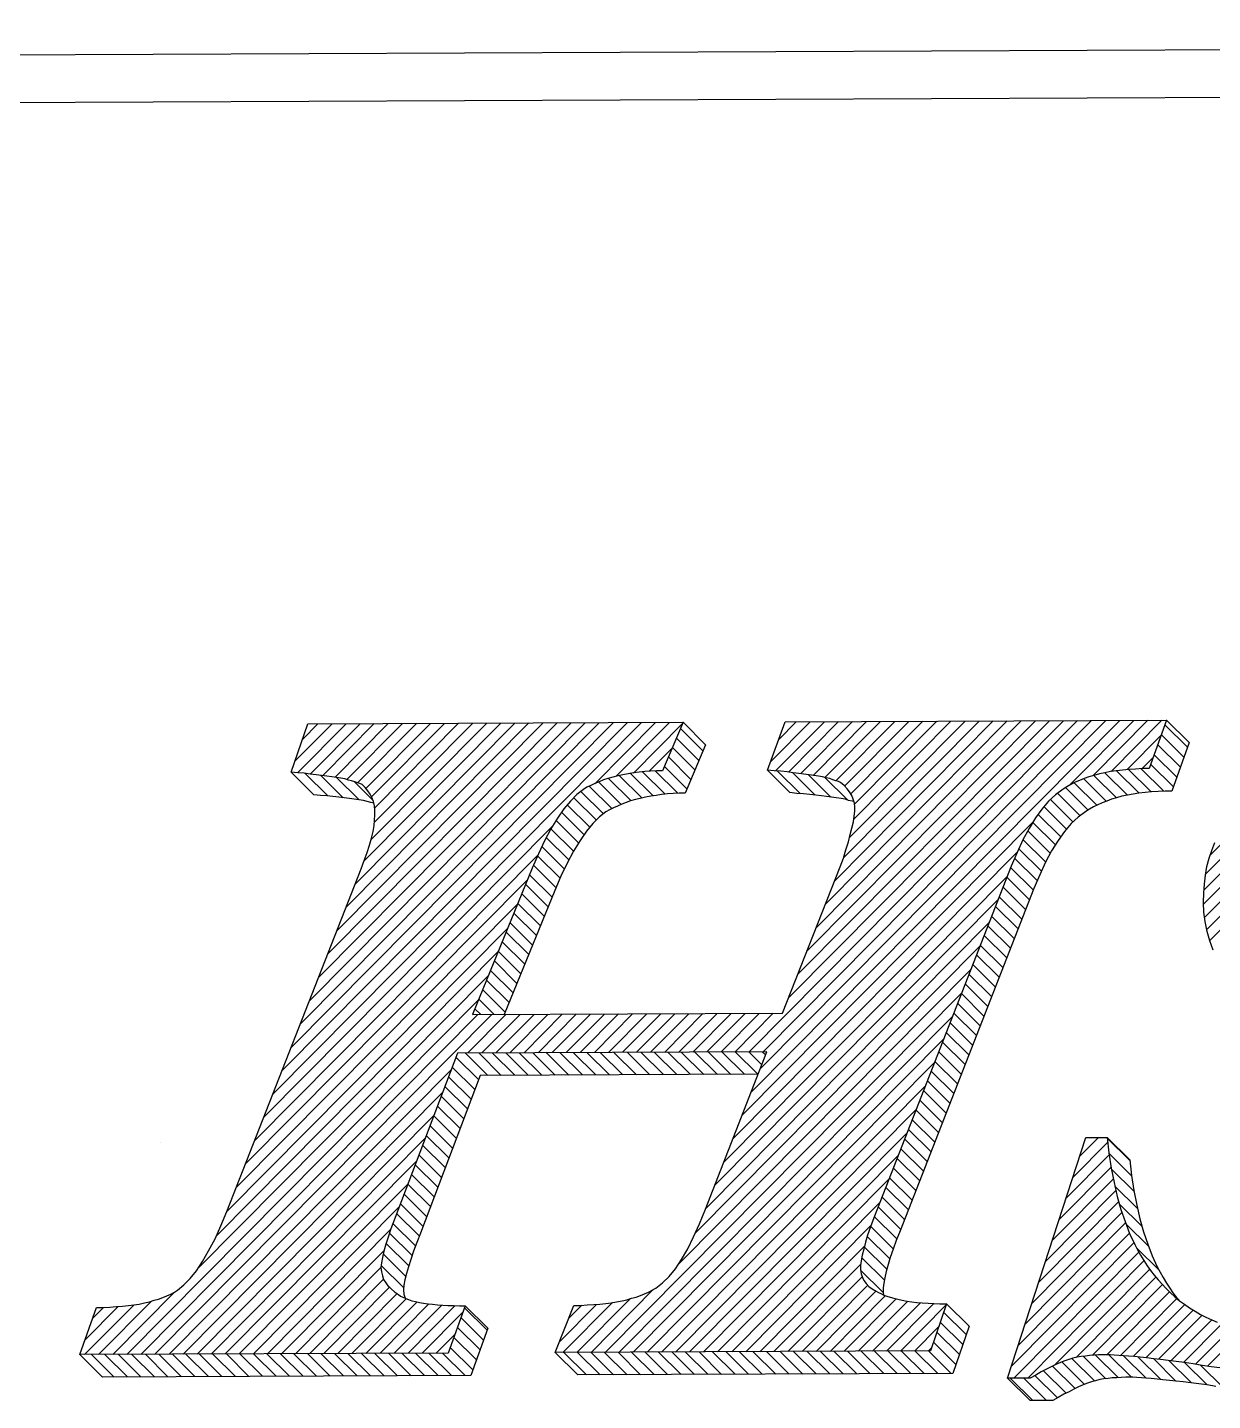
# Model space of a CAD drawing. Header units: metres. Extents: x 1403540 to 1403753, y 4914068 to 4914365.
# Drawn here: x 1403723.59 to 1403729.03, y 4914075.62 to 4914081.94 of the extents above; entities that cross this region are included whole.
import ezdxf
from ezdxf.enums import TextEntityAlignment as Align

# ---------------------------------------------------------------- set-up
doc = ezdxf.new("R2010")
doc.units = ezdxf.units.M
doc.header["$MEASUREMENT"] = 0
for name, color, linetype in [('Border', 7, 'Continuous'), ('HSIFLogo', 1, 'Continuous'), ('Title Block', 7, 'Continuous')]:
    doc.layers.add(name, color=color, linetype=linetype)
doc.styles.add('140BT', font='swiss.ttf', dxfattribs={"width": 2, "height": 12.43})
doc.styles.add('SIMPLEX', font='SIMPLEX')

# ---------------------------------------------------------------- blocks, each defined once
blk = doc.blocks.new('*X4')
at = {"color": 0}
for p, q in [((-6.59212, 3.27437), (-6.60626, 3.28852)), ((-6.8991, 3.2674), (-6.91324, 3.28154)), ((-6.89656, 3.27334), (-6.9107, 3.28748)), ((-6.59437, 3.26814), (-6.60851, 3.28228)), ((-6.90165, 3.26146), (-6.91579, 3.2756)), ((-6.59662, 3.2619), (-6.61076, 3.27605)), ((-6.90674, 3.24958), (-6.92088, 3.26372)), ((-6.90419, 3.25552), (-6.91833, 3.26966)), ((-6.60112, 3.24944), (-6.61526, 3.26358)), ((-6.59887, 3.25567), (-6.61301, 3.26981)), ((-7.13243, 3.24617), (-7.14657, 3.26031)), ((-7.12273, 3.24496), (-7.13687, 3.2591)), ((-7.1128, 3.24351), (-7.12694, 3.25765)), ((-7.10409, 3.24329), (-7.11591, 3.25511)), ((-6.94803, 3.23996), (-6.96217, 3.2541)), ((-6.94184, 3.24226), (-6.95598, 3.2564)), ((-6.93506, 3.24396), (-6.9492, 3.2581)), ((-6.92793, 3.24532), (-6.94207, 3.25946)), ((-6.92042, 3.2463), (-6.93457, 3.26044)), ((-6.91252, 3.24688), (-6.92666, 3.26102)), ((-6.83563, 3.24636), (-6.84977, 3.2605)), ((-6.82616, 3.24537), (-6.8403, 3.25951)), ((-6.81634, 3.24404), (-6.83048, 3.25818)), ((-6.80599, 3.24217), (-6.82013, 3.25631)), ((-6.64327, 3.24067), (-6.65741, 3.25481)), ((-6.63692, 3.24281), (-6.65106, 3.25695)), ((-6.63004, 3.24442), (-6.64419, 3.25856)), ((-6.62271, 3.24556), (-6.63685, 3.25971)), ((-6.61509, 3.24644), (-6.62923, 3.26058)), ((-6.60706, 3.24689), (-6.6212, 3.26103)), ((-6.9592, 3.23416), (-6.97334, 3.2483)), ((-6.95392, 3.23737), (-6.96807, 3.25151)), ((-6.65971, 3.23166), (-6.67385, 3.2458)), ((-6.65475, 3.23518), (-6.66889, 3.24932)), ((-6.64928, 3.2382), (-6.66342, 3.25234)), ((-6.96781, 3.2258), (-6.98195, 3.23994)), ((-6.96373, 3.2302), (-6.97787, 3.24434)), ((-6.66829, 3.22327), (-6.68243, 3.23741)), ((-6.6643, 3.22776), (-6.67844, 3.2419)), ((-6.97494, 3.21596), (-6.98908, 3.2301)), ((-6.97153, 3.22103), (-6.98567, 3.23517)), ((-6.67199, 3.21848), (-6.68613, 3.23262)), ((-6.98118, 3.20523), (-6.99532, 3.21937)), ((-6.97819, 3.21072), (-6.99233, 3.22486)), ((-6.6786, 3.20812), (-6.69274, 3.22226)), ((-6.67542, 3.21342), (-6.68956, 3.22757)), ((-6.984, 3.19957), (-6.99814, 3.21371)), ((-6.68427, 3.19682), (-6.69841, 3.21096)), ((-6.68161, 3.20264), (-6.69575, 3.21678)), ((-6.98668, 3.19376), (-7.00082, 3.2079)), ((-6.68691, 3.19097), (-6.70105, 3.20512)), ((-6.99171, 3.18182), (-7.00585, 3.19596)), ((-6.98921, 3.18781), (-7.00335, 3.20195)), ((-6.6895, 3.18508), (-6.70364, 3.19922)), ((-6.99419, 3.17581), (-7.00833, 3.18995)), ((-6.6943, 3.17291), (-6.70844, 3.18705)), ((-6.6919, 3.17899), (-6.70604, 3.19314)), ((-6.99916, 3.16381), (-7.01329, 3.17794)), ((-6.99667, 3.16981), (-7.01081, 3.18394)), ((-6.6967, 3.16683), (-6.71084, 3.18097)), ((-7.00164, 3.15781), (-7.01576, 3.17193)), ((-6.7015, 3.15466), (-6.71565, 3.1688)), ((-6.6991, 3.16074), (-6.71325, 3.17488)), ((-7.0066, 3.1458), (-7.02072, 3.15992)), ((-7.00412, 3.1518), (-7.01824, 3.16593)), ((-6.7039, 3.14857), (-6.71805, 3.16271)), ((-7.00908, 3.1398), (-7.0232, 3.15391)), ((-6.70871, 3.1364), (-6.72285, 3.15054)), ((-6.7063, 3.14249), (-6.72045, 3.15663)), ((-7.01405, 3.12779), (-7.02816, 3.1419)), ((-7.01157, 3.13379), (-7.02568, 3.14791)), ((-6.71111, 3.13032), (-6.72525, 3.14446)), ((-7.01653, 3.12179), (-7.03064, 3.13589)), ((-6.71351, 3.12423), (-6.72765, 3.13837)), ((-7.01901, 3.11578), (-7.03312, 3.12989)), ((-6.71831, 3.11206), (-6.73245, 3.1262)), ((-6.71591, 3.11815), (-6.73005, 3.13229)), ((-7.02846, 3.10826), (-7.03808, 3.11788)), ((-7.02149, 3.10978), (-7.0356, 3.12388)), ((-6.72071, 3.10598), (-6.73485, 3.12012)), ((-7.03695, 3.10826), (-7.04055, 3.11187)), ((-6.72551, 3.09381), (-6.73965, 3.10795)), ((-6.72311, 3.09989), (-6.73725, 3.11404)), ((-6.72791, 3.08772), (-6.74205, 3.10187)), ((-6.73031, 3.08164), (-6.74445, 3.09578)), ((-7.03847, 3.06736), (-7.05261, 3.0815)), ((-7.03264, 3.07001), (-7.04678, 3.08415)), ((-7.02415, 3.07001), (-7.03829, 3.08415)), ((-7.01567, 3.07001), (-7.02981, 3.08415)), ((-7.00718, 3.07001), (-7.02132, 3.08415)), ((-6.99869, 3.07001), (-7.01284, 3.08415)), ((-6.99021, 3.07001), (-7.00435, 3.08415)), ((-6.98172, 3.07001), (-6.99587, 3.08415)), ((-6.97324, 3.07001), (-6.98738, 3.08415)), ((-6.96475, 3.07001), (-6.9789, 3.08415)), ((-6.95627, 3.07001), (-6.97041, 3.08415)), ((-6.94778, 3.07001), (-6.96193, 3.08415)), ((-6.9393, 3.07001), (-6.95344, 3.08415)), ((-6.93081, 3.07001), (-6.94495, 3.08415)), ((-6.92233, 3.07001), (-6.93647, 3.08415)), ((-6.91384, 3.07001), (-6.92798, 3.08415)), ((-6.90536, 3.07001), (-6.9195, 3.08415)), ((-6.89687, 3.07001), (-6.91101, 3.08415)), ((-6.88839, 3.07001), (-6.90253, 3.08415)), ((-6.8799, 3.07001), (-6.89404, 3.08415)), ((-6.87142, 3.07001), (-6.88556, 3.08415)), ((-6.86293, 3.07001), (-6.87707, 3.08415)), ((-6.86043, 3.07599), (-6.86859, 3.08415)), ((-6.85803, 3.08208), (-6.8601, 3.08415)), ((-6.73511, 3.06947), (-6.74925, 3.08361)), ((-6.73271, 3.07555), (-6.74685, 3.0897)), ((-7.04083, 3.06123), (-7.05497, 3.07537)), ((-6.73751, 3.06338), (-6.75165, 3.07753)), ((-7.04318, 3.0551), (-7.05732, 3.06924)), ((-6.74231, 3.05122), (-6.75645, 3.06536)), ((-6.73991, 3.0573), (-6.75405, 3.07144)), ((-7.04789, 3.04284), (-7.06203, 3.05698)), ((-7.04554, 3.04897), (-7.05968, 3.06311)), ((-6.74471, 3.04513), (-6.75886, 3.05927)), ((-7.05025, 3.03671), (-7.06439, 3.05085)), ((-6.74951, 3.03296), (-6.76366, 3.0471)), ((-6.74711, 3.03905), (-6.76126, 3.05319)), ((-7.05495, 3.02445), (-7.0691, 3.03859)), ((-7.0526, 3.03058), (-7.06674, 3.04472)), ((-6.75191, 3.02688), (-6.76606, 3.04102)), ((-7.05731, 3.01832), (-7.07145, 3.03246)), ((-6.75432, 3.02079), (-6.76846, 3.03493)), ((-7.05966, 3.01218), (-7.07381, 3.02633)), ((-6.75912, 3.00862), (-6.77326, 3.02276)), ((-6.75672, 3.01471), (-6.77086, 3.02885)), ((-6.6295, 3.01477), (-6.64364, 3.02891)), ((-7.06437, 2.99992), (-7.07852, 3.01407)), ((-7.06202, 3.00605), (-7.07616, 3.0202)), ((-6.76152, 3.00254), (-6.77566, 3.01668)), ((-6.62838, 3.00516), (-6.64252, 3.0193)), ((-7.06673, 2.99379), (-7.08087, 3.00794)), ((-6.76632, 2.99037), (-6.78046, 3.00451)), ((-6.76392, 2.99645), (-6.77806, 3.01059)), ((-6.62692, 2.99522), (-6.64106, 3.00936)), ((-7.07144, 2.98153), (-7.08558, 2.99567)), ((-7.06908, 2.98766), (-7.08322, 3.0018)), ((-6.76872, 2.98428), (-6.78286, 2.99843)), ((-6.62477, 2.98458), (-6.63891, 2.99872)), ((-7.07379, 2.9754), (-7.08793, 2.98954)), ((-6.77112, 2.9782), (-6.78526, 2.99234)), ((-6.6221, 2.97343), (-6.63624, 2.98757)), ((-7.07615, 2.96927), (-7.09029, 2.98341)), ((-6.77602, 2.96613), (-6.79016, 2.98027)), ((-6.77352, 2.97211), (-6.78766, 2.98626)), ((-7.08075, 2.9569), (-7.09489, 2.97104)), ((-7.07849, 2.96313), (-7.09263, 2.97727)), ((-6.77837, 2.95999), (-6.79251, 2.97413)), ((-6.61785, 2.9607), (-6.632, 2.97484)), ((-7.08279, 2.95046), (-7.09694, 2.9646)), ((-6.78241, 2.94706), (-6.79655, 2.9612)), ((-6.78053, 2.95367), (-6.79468, 2.96781)), ((-7.08472, 2.9439), (-7.09886, 2.95804)), ((-6.78401, 2.94018), (-6.79815, 2.95432)), ((-6.61131, 2.94567), (-6.62545, 2.95981)), ((-7.08603, 2.93672), (-7.10017, 2.95087)), ((-6.7848, 2.93248), (-6.79894, 2.94662)), ((-7.09399, 2.9362), (-7.09638, 2.9386)), ((-7.03602, 2.90369), (-7.05016, 2.91783)), ((-7.03377, 2.90992), (-7.04791, 2.92406)), ((-6.73272, 2.90586), (-6.74686, 2.92)), ((-7.03827, 2.89746), (-7.05242, 2.9116)), ((-6.7349, 2.89956), (-6.74905, 2.9137)), ((-7.04053, 2.89123), (-7.05467, 2.90537)), ((-6.73927, 2.88695), (-6.75341, 2.90109)), ((-6.73709, 2.89325), (-6.75123, 2.9074)), ((-7.26835, 2.88146), (-7.28249, 2.8956)), ((-7.25987, 2.88146), (-7.27401, 2.8956)), ((-7.25138, 2.88146), (-7.26552, 2.8956)), ((-7.2429, 2.88146), (-7.25704, 2.8956)), ((-7.23441, 2.88146), (-7.24855, 2.8956)), ((-7.22593, 2.88146), (-7.24007, 2.8956)), ((-7.21744, 2.88146), (-7.23158, 2.8956)), ((-7.20896, 2.88146), (-7.2231, 2.8956)), ((-7.20047, 2.88146), (-7.21461, 2.8956)), ((-7.19198, 2.88146), (-7.20613, 2.8956)), ((-7.1835, 2.88146), (-7.19764, 2.8956)), ((-7.17501, 2.88146), (-7.18916, 2.8956)), ((-7.16653, 2.88146), (-7.18067, 2.8956)), ((-7.15804, 2.88146), (-7.17219, 2.8956)), ((-7.14956, 2.88146), (-7.1637, 2.8956)), ((-7.14107, 2.88146), (-7.15521, 2.8956)), ((-7.13259, 2.88146), (-7.14673, 2.8956)), ((-7.1241, 2.88146), (-7.13824, 2.8956)), ((-7.11562, 2.88146), (-7.12976, 2.8956)), ((-7.10713, 2.88146), (-7.12127, 2.8956)), ((-7.09865, 2.88146), (-7.11279, 2.8956)), ((-7.09016, 2.88146), (-7.1043, 2.8956)), ((-7.08168, 2.88146), (-7.09582, 2.8956)), ((-7.07319, 2.88146), (-7.08733, 2.8956)), ((-7.06471, 2.88146), (-7.07885, 2.8956)), ((-7.05622, 2.88146), (-7.07036, 2.8956)), ((-7.04773, 2.88146), (-7.06188, 2.8956)), ((-7.04278, 2.88499), (-7.05692, 2.89914)), ((-6.97137, 2.88146), (-6.98551, 2.8956)), ((-6.96288, 2.88146), (-6.97702, 2.8956)), ((-6.9544, 2.88146), (-6.96854, 2.8956)), ((-6.94591, 2.88146), (-6.96005, 2.8956)), ((-6.93743, 2.88146), (-6.95157, 2.8956)), ((-6.92894, 2.88146), (-6.94308, 2.8956)), ((-6.92046, 2.88146), (-6.9346, 2.8956)), ((-6.91197, 2.88146), (-6.92611, 2.8956)), ((-6.90348, 2.88146), (-6.91763, 2.8956)), ((-6.895, 2.88146), (-6.90914, 2.8956)), ((-6.88651, 2.88146), (-6.90066, 2.8956)), ((-6.87803, 2.88146), (-6.89217, 2.8956)), ((-6.86954, 2.88146), (-6.88369, 2.8956)), ((-6.86106, 2.88146), (-6.8752, 2.8956)), ((-6.85257, 2.88146), (-6.86672, 2.8956)), ((-6.84409, 2.88146), (-6.85823, 2.8956)), ((-6.8356, 2.88146), (-6.84974, 2.8956)), ((-6.82712, 2.88146), (-6.84126, 2.8956)), ((-6.81863, 2.88146), (-6.83277, 2.8956)), ((-6.81015, 2.88146), (-6.82429, 2.8956)), ((-6.80166, 2.88146), (-6.8158, 2.8956)), ((-6.79318, 2.88146), (-6.80732, 2.8956)), ((-6.78469, 2.88146), (-6.79883, 2.8956)), ((-6.77621, 2.88146), (-6.79035, 2.8956)), ((-6.76772, 2.88146), (-6.78186, 2.8956)), ((-6.75924, 2.88146), (-6.77338, 2.8956)), ((-6.75075, 2.88146), (-6.76489, 2.8956)), ((-6.74226, 2.88146), (-6.75641, 2.8956)), ((-6.64516, 2.8777), (-6.6593, 2.89184)), ((-6.63733, 2.87835), (-6.65147, 2.89249)), ((-6.629, 2.8785), (-6.64314, 2.89265)), ((-6.61984, 2.87783), (-6.63398, 2.89197)), ((-6.67014, 2.86874), (-6.68429, 2.88288)), ((-6.6645, 2.87158), (-6.67864, 2.88572)), ((-6.65863, 2.8742), (-6.67277, 2.88834)), ((-6.65224, 2.87629), (-6.66638, 2.89043)), ((-6.6106, 2.87707), (-6.62474, 2.89122)), ((-6.60106, 2.87602), (-6.6152, 2.89016)), ((-6.59136, 2.87481), (-6.6055, 2.88895)), ((-6.58157, 2.8735), (-6.59571, 2.88764)), ((-6.57143, 2.87184), (-6.58557, 2.88598)), ((-6.69103, 2.86417), (-6.70518, 2.87832)), ((-6.68255, 2.86417), (-6.69669, 2.87832)), ((-6.67559, 2.8657), (-6.68974, 2.87984))]:
    blk.add_line(p, q, dxfattribs=at)
blk = doc.blocks.new('*X3')
at = {"color": 0}
for p, q in [((-7.16781, 3.05872), (-6.93511, 3.29142)), ((-7.162, 3.07337), (-6.94395, 3.29142)), ((-7.15619, 3.08802), (-6.95279, 3.29142)), ((-7.15295, 3.26804), (-7.12957, 3.29142)), ((-7.15149, 3.26066), (-7.12073, 3.29142)), ((-7.15038, 3.10267), (-6.96163, 3.29142)), ((-7.14811, 3.28171), (-7.13841, 3.29142)), ((-7.14457, 3.11731), (-6.97047, 3.29142)), ((-7.14337, 3.25993), (-7.11189, 3.29142)), ((-7.13876, 3.13196), (-6.97931, 3.29142)), ((-7.13555, 3.25892), (-7.10305, 3.29142)), ((-7.13295, 3.14661), (-6.98815, 3.29142)), ((-7.12784, 3.25779), (-7.09421, 3.29142)), ((-7.12714, 3.16126), (-6.99698, 3.29142)), ((-7.12133, 3.17591), (-7.00582, 3.29142)), ((-7.12044, 3.25636), (-7.08537, 3.29142)), ((-7.11552, 3.19056), (-7.01466, 3.29142)), ((-7.11372, 3.25423), (-7.07653, 3.29142)), ((-7.10975, 3.20517), (-7.0235, 3.29142)), ((-7.10845, 3.25066), (-7.0677, 3.29142)), ((-7.10543, 3.21833), (-7.03234, 3.29142)), ((-7.10491, 3.24537), (-7.05886, 3.29142)), ((-7.10318, 3.22941), (-7.04118, 3.29142)), ((-7.10299, 3.23845), (-7.05002, 3.29142)), ((-6.96461, 3.25308), (-6.92627, 3.29142)), ((-6.95119, 3.25766), (-6.91744, 3.29142)), ((-6.94033, 3.25969), (-6.90932, 3.29069)), ((-6.86838, 3.08415), (-6.66111, 3.29142)), ((-6.86717, 3.05884), (-6.63459, 3.29142)), ((-6.86144, 3.07341), (-6.64343, 3.29142)), ((-6.85954, 3.08415), (-6.65227, 3.29142)), ((-6.85421, 3.26625), (-6.82905, 3.29142)), ((-6.85106, 3.26057), (-6.82021, 3.29142)), ((-6.84888, 3.28042), (-6.83789, 3.29142)), ((-6.84331, 3.11806), (-6.66995, 3.29142)), ((-6.84294, 3.25984), (-6.81137, 3.29142)), ((-6.83747, 3.13274), (-6.67879, 3.29142)), ((-6.83511, 3.25884), (-6.80253, 3.29142)), ((-6.83163, 3.14742), (-6.68763, 3.29142)), ((-6.8274, 3.25771), (-6.79369, 3.29142)), ((-6.82579, 3.1621), (-6.69646, 3.29142)), ((-6.82, 3.25627), (-6.78485, 3.29142)), ((-6.81995, 3.17677), (-6.7053, 3.29142)), ((-6.81411, 3.19145), (-6.71414, 3.29142)), ((-6.81318, 3.25425), (-6.77601, 3.29142)), ((-6.80852, 3.20588), (-6.72298, 3.29142)), ((-6.80764, 3.25095), (-6.76718, 3.29142)), ((-6.80476, 3.21847), (-6.73182, 3.29142)), ((-6.80379, 3.24597), (-6.75834, 3.29142)), ((-6.80203, 3.23005), (-6.74066, 3.29142)), ((-6.8015, 3.23942), (-6.7495, 3.29142)), ((-6.66631, 3.25087), (-6.62575, 3.29142)), ((-6.65151, 3.25682), (-6.61691, 3.29142)), ((-6.64021, 3.25929), (-6.60808, 3.29142)), ((-6.5819, 3.16734), (-6.45998, 3.28925)), ((-6.58052, 3.15988), (-6.45016, 3.29024)), ((-6.57869, 3.15287), (-6.44057, 3.29099)), ((-6.63018, 3.26047), (-6.60859, 3.28207)), ((-6.58246, 3.17561), (-6.47056, 3.28751)), ((-6.58212, 3.18479), (-6.48183, 3.28508)), ((-6.58098, 3.19477), (-6.49406, 3.28169)), ((-6.93039, 3.26079), (-6.91595, 3.27523)), ((-6.57817, 3.20642), (-6.50841, 3.27618)), ((-6.62076, 3.26106), (-6.61358, 3.26823)), ((-7.17362, 3.04407), (-6.99151, 3.22618)), ((-6.8729, 3.04427), (-6.68948, 3.22769)), ((-7.17943, 3.02942), (-7.00073, 3.20813)), ((-6.87863, 3.02971), (-6.69929, 3.20904)), ((-6.88436, 3.01514), (-6.70584, 3.19366)), ((-7.18525, 3.01477), (-7.00711, 3.19291)), ((-7.19106, 3.00012), (-7.01332, 3.17786)), ((-6.89009, 3.00057), (-6.7116, 3.17906)), ((-7.19687, 2.98547), (-7.01953, 3.16281)), ((-6.89582, 2.986), (-6.71736, 3.16446)), ((-7.2036, 2.9699), (-7.02574, 3.14776)), ((-6.9028, 2.97018), (-6.72312, 3.14986)), ((-6.91338, 2.95076), (-6.72888, 3.13526)), ((-7.21549, 2.94917), (-7.03196, 3.1327)), ((-7.26022, 2.8956), (-7.03817, 3.11765)), ((-6.9597, 2.8956), (-6.73463, 3.12067)), ((-7.25138, 2.8956), (-7.03872, 3.10826)), ((-7.24254, 2.8956), (-7.02988, 3.10826)), ((-7.04515, 3.08415), (-7.02104, 3.10826)), ((-7.03631, 3.08415), (-7.0122, 3.10826)), ((-7.02748, 3.08415), (-7.00336, 3.10826)), ((-7.01864, 3.08415), (-6.99452, 3.10826)), ((-7.0098, 3.08415), (-6.98568, 3.10826)), ((-7.00096, 3.08415), (-6.97685, 3.10826)), ((-6.99212, 3.08415), (-6.96801, 3.10826)), ((-6.98328, 3.08415), (-6.95917, 3.10826)), ((-6.97444, 3.08415), (-6.95033, 3.10826)), ((-6.9656, 3.08415), (-6.94149, 3.10826)), ((-6.95676, 3.08415), (-6.93265, 3.10826)), ((-6.94793, 3.08415), (-6.92381, 3.10826)), ((-6.93909, 3.08415), (-6.91497, 3.10826)), ((-6.93025, 3.08415), (-6.90614, 3.10826)), ((-6.92141, 3.08415), (-6.8973, 3.10826)), ((-6.91257, 3.08415), (-6.88846, 3.10826)), ((-6.90373, 3.08415), (-6.87962, 3.10826)), ((-6.89489, 3.08415), (-6.87078, 3.10826)), ((-6.88605, 3.08415), (-6.86194, 3.10826)), ((-6.87722, 3.08415), (-6.8531, 3.10826)), ((-6.95086, 2.8956), (-6.74039, 3.10607)), ((-6.94202, 2.8956), (-6.74615, 3.09147)), ((-7.2337, 2.8956), (-7.05562, 3.07369)), ((-6.93318, 2.8956), (-6.75191, 3.07687)), ((-7.22486, 2.8956), (-7.06113, 3.05934)), ((-6.92434, 2.8956), (-6.75767, 3.06227)), ((-6.9155, 2.8956), (-6.76343, 3.04768)), ((-7.21602, 2.8956), (-7.06664, 3.04499)), ((-7.20718, 2.8956), (-7.07215, 3.03064)), ((-6.90666, 2.8956), (-6.76919, 3.03308)), ((-6.66538, 3.0043), (-6.64334, 3.02634)), ((-6.66103, 3.01749), (-6.64916, 3.02936)), ((-7.19835, 2.8956), (-7.07766, 3.01629)), ((-6.89783, 2.8956), (-6.77495, 3.01848)), ((-6.66973, 2.99112), (-6.6424, 3.01845)), ((-6.88899, 2.8956), (-6.78071, 3.00388)), ((-6.67408, 2.97793), (-6.64129, 3.01072)), ((-7.18951, 2.8956), (-7.08317, 3.00194)), ((-6.68278, 2.95155), (-6.63833, 2.996)), ((-6.67843, 2.96474), (-6.63985, 3.00332)), ((-7.18067, 2.8956), (-7.08869, 2.98759)), ((-6.88015, 2.8956), (-6.78647, 2.98928)), ((-6.68713, 2.93836), (-6.63661, 2.98888)), ((-6.69148, 2.92517), (-6.63457, 2.98208)), ((-7.17183, 2.8956), (-7.09409, 2.97334)), ((-6.87131, 2.8956), (-6.79235, 2.97456)), ((-6.70018, 2.8988), (-6.6299, 2.96908)), ((-6.69583, 2.91198), (-6.63226, 2.97556)), ((-6.86247, 2.8956), (-6.79644, 2.96163)), ((-6.70453, 2.88561), (-6.6271, 2.96303)), ((-7.16299, 2.8956), (-7.09828, 2.96031)), ((-6.70298, 2.87832), (-6.62407, 2.95722)), ((-7.15415, 2.8956), (-7.10027, 2.94949)), ((-6.85363, 2.8956), (-6.79884, 2.95039)), ((-6.69414, 2.87832), (-6.62084, 2.95162)), ((-6.67726, 2.88636), (-6.61731, 2.94631)), ((-7.26906, 2.8956), (-7.23006, 2.9346)), ((-7.14531, 2.8956), (-7.09872, 2.94219)), ((-7.13647, 2.8956), (-7.09499, 2.93709)), ((-6.96854, 2.8956), (-6.92902, 2.93512)), ((-6.84479, 2.8956), (-6.79796, 2.94244)), ((-6.83595, 2.8956), (-6.79447, 2.93708)), ((-6.66365, 2.89113), (-6.61344, 2.94134)), ((-6.65352, 2.89242), (-6.60927, 2.93667)), ((-7.28673, 2.8956), (-7.25553, 2.92681)), ((-7.2779, 2.8956), (-7.24445, 2.92905)), ((-7.12763, 2.8956), (-7.09016, 2.93307)), ((-7.1188, 2.8956), (-7.08452, 2.92988)), ((-7.10996, 2.8956), (-7.07767, 2.92789)), ((-7.10112, 2.8956), (-7.07021, 2.92651)), ((-6.98621, 2.8956), (-6.95491, 2.9269)), ((-6.97737, 2.8956), (-6.94367, 2.92931)), ((-6.82711, 2.8956), (-6.78928, 2.93344)), ((-6.81828, 2.8956), (-6.78338, 2.9305)), ((-6.80944, 2.8956), (-6.77659, 2.92845)), ((-6.8006, 2.8956), (-6.76927, 2.92693)), ((-6.79176, 2.8956), (-6.7614, 2.92596)), ((-6.64446, 2.89265), (-6.60495, 2.93215)), ((-6.63613, 2.89213), (-6.60032, 2.92795)), ((-7.28649, 2.90468), (-7.26545, 2.92572)), ((-7.28148, 2.91853), (-7.27481, 2.9252)), ((-7.09228, 2.8956), (-7.06218, 2.9257)), ((-7.08344, 2.8956), (-7.05368, 2.92536)), ((-7.0746, 2.8956), (-7.04891, 2.9213)), ((-6.98827, 2.90239), (-6.96489, 2.92576)), ((-6.98237, 2.91712), (-6.97426, 2.92524)), ((-6.78292, 2.8956), (-6.75309, 2.92544)), ((-6.77408, 2.8956), (-6.74537, 2.92432)), ((-6.62787, 2.89156), (-6.59529, 2.92414)), ((-6.61992, 2.89066), (-6.58998, 2.92061)), ((-6.61193, 2.88982), (-6.58441, 2.91734)), ((-6.76524, 2.8956), (-6.75005, 2.91079)), ((-6.60415, 2.88876), (-6.57842, 2.91449)), ((-6.59634, 2.88773), (-6.57234, 2.91173)), ((-6.58874, 2.88649), (-6.56585, 2.90938)), ((-7.06576, 2.8956), (-7.05392, 2.90745)), ((-6.58112, 2.88527), (-6.5592, 2.90719)), ((-6.7564, 2.8956), (-6.75473, 2.89727))]:
    blk.add_line(p, q, dxfattribs=at)
blk = doc.blocks.new('HSIFLOGO')
at = {"layer": 'HSIFLogo'}
blk.add_line((-4.89073, 1.62451), (-4.89073, 1.62451), dxfattribs=at)
at = {"layer": 'HSIFLogo', "color": 146, "linetype": 'Continuous'}
for points in [[(-4.69456, 1.7041), (-4.49973, 1.7041), (-4.46319, 1.79594), (-4.46114, 1.8014), (-4.45955, 1.80663), (-4.45795, 1.81164), (-4.45682, 1.81619), (-4.45568, 1.82028), (-4.45477, 1.82415), (-4.45431, 1.82779), (-4.45386, 1.83097), (-4.45386, 1.83348), (-4.45409, 1.83598), (-4.45477, 1.83848), (-4.45568, 1.84076), (-4.45704, 1.84303), (-4.45864, 1.84508), (-4.46046, 1.84712), (-4.46273, 1.84894), (-4.46409, 1.84963), (-4.46569, 1.85008), (-4.46751, 1.85076), (-4.46955, 1.85145), (-4.47183, 1.8519), (-4.4741, 1.85258), (-4.47661, 1.85304), (-4.47956, 1.85349), (-4.48252, 1.85395), (-4.48571, 1.8544), (-4.48889, 1.85486), (-4.49253, 1.85531), (-4.49617, 1.85577), (-4.50026, 1.85622), (-4.50436, 1.85645), (-4.50868, 1.85691), (-4.49727, 1.88726), (-4.25773, 1.88726), (-4.26869, 1.85691), (-4.27301, 1.85691), (-4.27733, 1.85668), (-4.28143, 1.85645), (-4.28552, 1.856), (-4.28939, 1.85554), (-4.29303, 1.85509), (-4.29667, 1.8544), (-4.30008, 1.85372), (-4.30349, 1.85281), (-4.30668, 1.8519), (-4.30964, 1.85076), (-4.31259, 1.84963), (-4.31532, 1.84849), (-4.31805, 1.84712), (-4.32056, 1.84576), (-4.32283, 1.84417), (-4.32761, 1.84076), (-4.33216, 1.83666), (-4.33625, 1.83166), (-4.34035, 1.8262), (-4.34444, 1.8196), (-4.34831, 1.81255), (-4.35195, 1.80459), (-4.35581, 1.79594), (-4.44057, 1.5811), (-4.44308, 1.57518), (-4.44512, 1.56972), (-4.44694, 1.56449), (-4.44831, 1.55994), (-4.44945, 1.55562), (-4.45036, 1.55175), (-4.45104, 1.54834), (-4.45149, 1.54538), (-4.45149, 1.54265), (-4.45104, 1.54015), (-4.45036, 1.53788), (-4.44945, 1.53583), (-4.44808, 1.53401), (-4.44626, 1.53219), (-4.44421, 1.5306), (-4.44171, 1.52923), (-4.44035, 1.52832), (-4.43875, 1.52764), (-4.43694, 1.52673), (-4.43512, 1.52605), (-4.43284, 1.52536), (-4.43057, 1.52468), (-4.42806, 1.524), (-4.42533, 1.52354), (-4.42238, 1.52286), (-4.41942, 1.52241), (-4.41623, 1.52195), (-4.41282, 1.52172), (-4.40918, 1.5215), (-4.40554, 1.52127), (-4.40168, 1.52104), (-4.39758, 1.52104), (-4.40783, 1.49144), (-4.6435, 1.49144), (-4.63166, 1.52104), (-4.62734, 1.52104), (-4.62324, 1.52127), (-4.61915, 1.5215), (-4.61528, 1.52172), (-4.61164, 1.52218), (-4.60823, 1.52263), (-4.60482, 1.52309), (-4.6014, 1.52377), (-4.59845, 1.52445), (-4.59549, 1.52536), (-4.59253, 1.52605), (-4.5898, 1.52718), (-4.5873, 1.52809), (-4.5848, 1.52923), (-4.58252, 1.53037), (-4.58025, 1.53173), (-4.57593, 1.53492), (-4.57183, 1.53901), (-4.56774, 1.54379), (-4.56387, 1.5497), (-4.56, 1.5563), (-4.55636, 1.56381), (-4.55249, 1.572), (-4.54863, 1.5811), (-4.50974, 1.67999), (-4.70412, 1.67999), (-4.7421, 1.5811), (-4.74437, 1.57518), (-4.74642, 1.56972), (-4.74824, 1.56449), (-4.74961, 1.55994), (-4.75097, 1.55562), (-4.75188, 1.55175), (-4.75256, 1.54834), (-4.75279, 1.54538), (-4.75256, 1.54265), (-4.75188, 1.54015), (-4.7512, 1.53788), (-4.74983, 1.53583), (-4.74847, 1.53378), (-4.74642, 1.53196), (-4.74437, 1.53014), (-4.74187, 1.52832), (-4.74051, 1.52741), (-4.73914, 1.52673), (-4.73732, 1.52582), (-4.7355, 1.52514), (-4.73346, 1.52445), (-4.73118, 1.524), (-4.72868, 1.52332), (-4.72618, 1.52286), (-4.72345, 1.52241), (-4.72049, 1.52218), (-4.7173, 1.52172), (-4.71412, 1.5215), (-4.71093, 1.52127), (-4.7073, 1.52127), (-4.70366, 1.52104), (-4.70002, 1.52104), (-4.71072, 1.49144), (-4.9423, 1.49144), (-4.93159, 1.52104), (-4.92727, 1.52104), (-4.92317, 1.52127), (-4.91908, 1.5215), (-4.91521, 1.52172), (-4.91157, 1.52218), (-4.90816, 1.52263), (-4.90475, 1.52309), (-4.90156, 1.52377), (-4.89838, 1.52445), (-4.89542, 1.52536), (-4.89269, 1.52605), (-4.88996, 1.52718), (-4.88746, 1.52809), (-4.88496, 1.52923), (-4.88268, 1.53037), (-4.88063, 1.53173), (-4.87677, 1.53492), (-4.87267, 1.53901), (-4.86881, 1.54379), (-4.86494, 1.5497), (-4.86107, 1.5563), (-4.85698, 1.56381), (-4.85334, 1.572), (-4.84947, 1.5811), (-4.76425, 1.79594), (-4.76221, 1.80117), (-4.76039, 1.80618), (-4.7588, 1.81096), (-4.75766, 1.81528), (-4.75652, 1.81937), (-4.75584, 1.82324), (-4.75561, 1.82665), (-4.75538, 1.82984), (-4.75538, 1.83279), (-4.75561, 1.83552), (-4.75629, 1.83825), (-4.7572, 1.84076), (-4.75834, 1.84303), (-4.75971, 1.84508), (-4.76153, 1.84712), (-4.76334, 1.84894), (-4.76471, 1.84963), (-4.7663, 1.85008), (-4.76789, 1.85076), (-4.76994, 1.85145), (-4.77199, 1.8519), (-4.77426, 1.85258), (-4.77677, 1.85304), (-4.7795, 1.85349), (-4.78245, 1.85395), (-4.78541, 1.8544), (-4.78882, 1.85486), (-4.79223, 1.85531), (-4.79587, 1.85577), (-4.79974, 1.85622), (-4.80361, 1.85645), (-4.80793, 1.85691), (-4.7972, 1.88726), (-4.56153, 1.88726), (-4.57454, 1.85691), (-4.5784, 1.85691), (-4.58204, 1.85668), (-4.58568, 1.85645), (-4.58932, 1.856), (-4.59273, 1.85554), (-4.59615, 1.85509), (-4.59956, 1.8544), (-4.60274, 1.85372), (-4.6057, 1.85304), (-4.60889, 1.85213), (-4.61162, 1.85122), (-4.61435, 1.85008), (-4.61708, 1.84894), (-4.61958, 1.84781), (-4.62208, 1.84667), (-4.62435, 1.8453), (-4.62845, 1.84212), (-4.63254, 1.83803), (-4.63664, 1.83325), (-4.64073, 1.82733), (-4.64483, 1.82074), (-4.64892, 1.81323), (-4.65279, 1.80504), (-4.65666, 1.79594), (-4.69456, 1.7041)], [(-4.56153, 1.88726), (-4.54739, 1.87311), (-4.56039, 1.84276), (-4.56426, 1.84276), (-4.5679, 1.84254), (-4.57154, 1.84231), (-4.57518, 1.84185), (-4.57859, 1.8414), (-4.58201, 1.84094), (-4.58542, 1.84026), (-4.5886, 1.83958), (-4.59156, 1.8389), (-4.59474, 1.83799), (-4.59747, 1.83708), (-4.6002, 1.83594), (-4.60293, 1.8348), (-4.60544, 1.83366), (-4.60794, 1.83253), (-4.61021, 1.83116), (-4.61431, 1.82798), (-4.6184, 1.82388), (-4.6225, 1.81911), (-4.62659, 1.81319), (-4.63069, 1.80659), (-4.63478, 1.79909), (-4.63865, 1.7909), (-4.64251, 1.7818), (-4.67464, 1.7041)], [(-4.25773, 1.88726), (-4.24359, 1.87311), (-4.25455, 1.84276), (-4.25887, 1.84276), (-4.26319, 1.84254), (-4.26729, 1.84231), (-4.27138, 1.84185), (-4.27525, 1.8414), (-4.27889, 1.84094), (-4.28253, 1.84026), (-4.28594, 1.83958), (-4.28935, 1.83867), (-4.29254, 1.83776), (-4.29549, 1.83662), (-4.29845, 1.83548), (-4.30118, 1.83435), (-4.30391, 1.83298), (-4.30641, 1.83162), (-4.30869, 1.83003), (-4.31346, 1.82661), (-4.31801, 1.82252), (-4.32211, 1.81751), (-4.3262, 1.81205), (-4.3303, 1.80546), (-4.33417, 1.79841), (-4.33781, 1.79044), (-4.34167, 1.7818), (-4.42643, 1.56695), (-4.42893, 1.56104), (-4.43098, 1.55558), (-4.4328, 1.55035), (-4.43417, 1.5458), (-4.4353, 1.54148), (-4.43621, 1.53761), (-4.4369, 1.5342), (-4.43735, 1.53124), (-4.43735, 1.52851), (-4.43704, 1.52678)], [(-4.22592, 1.48007), (-4.23138, 1.48075), (-4.23707, 1.48166), (-4.24276, 1.48257), (-4.24822, 1.48348), (-4.25345, 1.48416), (-4.25845, 1.48484), (-4.26323, 1.48553), (-4.26755, 1.48598), (-4.27187, 1.48644), (-4.27597, 1.48689), (-4.27961, 1.48735), (-4.28325, 1.48757), (-4.28643, 1.4878), (-4.28939, 1.48803), (-4.29235, 1.48826), (-4.29485, 1.48848), (-4.29712, 1.48848), (-4.29917, 1.48848), (-4.30213, 1.48848), (-4.30486, 1.48826), (-4.30782, 1.48826), (-4.31032, 1.4878), (-4.31305, 1.48757), (-4.31555, 1.48712), (-4.31828, 1.48644), (-4.32078, 1.48575), (-4.32328, 1.48484), (-4.32601, 1.48393), (-4.32897, 1.48257), (-4.33193, 1.4812), (-4.33489, 1.47961), (-4.3383, 1.47802), (-4.34171, 1.47597), (-4.34512, 1.47415), (-4.35945, 1.47415), (-4.30964, 1.6252), (-4.29621, 1.6252), (-4.29508, 1.61542), (-4.29371, 1.60586), (-4.29189, 1.59676), (-4.29007, 1.58812), (-4.2878, 1.57993), (-4.28507, 1.5722), (-4.28234, 1.56469), (-4.27915, 1.55786), (-4.27733, 1.55445), (-4.27551, 1.55104), (-4.27347, 1.54763), (-4.27142, 1.54444), (-4.26937, 1.54149), (-4.2671, 1.53853), (-4.26459, 1.53557), (-4.26209, 1.53284), (-4.25959, 1.53011), (-4.25686, 1.52738), (-4.25413, 1.52488), (-4.25117, 1.52238), (-4.24799, 1.5201), (-4.2448, 1.51783), (-4.24139, 1.51578), (-4.23798, 1.51373), (-4.23457, 1.51191), (-4.23093, 1.51032), (-4.22752, 1.50873)], [(-4.22911, 1.74258), (-4.23116, 1.74849), (-4.23275, 1.75441), (-4.23411, 1.76055), (-4.2348, 1.76646), (-4.23502, 1.77261), (-4.2348, 1.77875), (-4.23434, 1.78421), (-4.23366, 1.78967), (-4.23275, 1.79513), (-4.23138, 1.80036), (-4.22956, 1.80536), (-4.22774, 1.81037)], [(-4.75607, 1.83736), (-4.75785, 1.83776), (-4.76012, 1.83844), (-4.76262, 1.8389), (-4.76535, 1.83935), (-4.76831, 1.83981), (-4.77127, 1.84026), (-4.77468, 1.84072), (-4.77809, 1.84117), (-4.78173, 1.84163), (-4.7856, 1.84208), (-4.78947, 1.84231), (-4.79379, 1.84276), (-4.80793, 1.85691)], [(-4.45435, 1.83695), (-4.45541, 1.8373), (-4.45769, 1.83776), (-4.45996, 1.83844), (-4.46246, 1.8389), (-4.46542, 1.83935), (-4.46838, 1.83981), (-4.47156, 1.84026), (-4.47475, 1.84072), (-4.47839, 1.84117), (-4.48203, 1.84163), (-4.48612, 1.84208), (-4.49022, 1.84231), (-4.49454, 1.84276), (-4.50868, 1.85691)], [(-4.5153, 1.66585), (-4.68997, 1.66585), (-4.72796, 1.56695), (-4.73023, 1.56104), (-4.73228, 1.55558), (-4.7341, 1.55035), (-4.73546, 1.5458), (-4.73683, 1.54148), (-4.73774, 1.53761), (-4.73842, 1.5342), (-4.73865, 1.53124), (-4.73842, 1.52851), (-4.73775, 1.52603)], [(-4.22861, 1.46843), (-4.23407, 1.46934), (-4.23931, 1.47002), (-4.24431, 1.4707), (-4.24909, 1.47138), (-4.25341, 1.47184), (-4.25773, 1.47229), (-4.26183, 1.47275), (-4.26547, 1.4732), (-4.26911, 1.47343), (-4.27229, 1.47366), (-4.27525, 1.47389), (-4.27821, 1.47411), (-4.28071, 1.47434), (-4.28298, 1.47434), (-4.28503, 1.47434), (-4.28799, 1.47434), (-4.29072, 1.47411), (-4.29367, 1.47411), (-4.29618, 1.47366), (-4.29891, 1.47343), (-4.30141, 1.47298), (-4.30414, 1.47229), (-4.30664, 1.47161), (-4.30914, 1.4707), (-4.31187, 1.46979), (-4.31483, 1.46843), (-4.31779, 1.46706), (-4.32074, 1.46547), (-4.32416, 1.46388), (-4.32757, 1.46183), (-4.33098, 1.46001), (-4.34531, 1.46001), (-4.35945, 1.47415)], [(-4.29621, 1.6252), (-4.28207, 1.61106), (-4.28094, 1.60127), (-4.27957, 1.59172), (-4.27775, 1.58262), (-4.27593, 1.57398), (-4.27366, 1.56579), (-4.27093, 1.55805), (-4.2682, 1.55055), (-4.26501, 1.54372), (-4.26319, 1.54031), (-4.26137, 1.5369), (-4.25932, 1.53349), (-4.25728, 1.5303), (-4.25523, 1.52734), (-4.25296, 1.52439), (-4.25146, 1.52262)], [(-4.70002, 1.52104), (-4.68587, 1.5069), (-4.69658, 1.4773), (-4.92816, 1.4773), (-4.9423, 1.49144)], [(-4.39758, 1.52104), (-4.38344, 1.5069), (-4.39369, 1.4773), (-4.62936, 1.4773), (-4.6435, 1.49144)]]:
    blk.add_lwpolyline(points, dxfattribs=at)
at = {"layer": 'HSIFLogo', "color": 9}
blk.add_blockref('*X3', (2.34748, -1.40416), dxfattribs=at)
at = {"layer": 'HSIFLogo', "color": 3}
blk.add_blockref('*X4', (2.34748, -1.40416), dxfattribs=at)
blk = doc.blocks.new('A$C551b0728')
at = {"layer": 'Border'}
for p, q in [((38.69, 0), (38.69, 28.94)), ((38.72, 0), (38.72, 28.94))]:
    blk.add_line(p, q, dxfattribs=at)
at = {"rotation": 90}
blk.add_blockref('HSIFLOGO', (40.99863, 29.91), dxfattribs=at)
at = {"style": '140BT', "width": 2}
blk.add_attdef('SHEETTITLE', text='', height=0.125, rotation=90, dxfattribs=at).set_placement((39.06015, 2.42493), align=Align.BOTTOM_LEFT)
at = {"style": 'SIMPLEX', "flags": 8}
blk.add_attdef('SHEETTOTAL', (39.96687, 0.55934), '', height=0.15, dxfattribs=at)
at = {"layer": 'Title Block', "style": 'SIMPLEX'}
for tag, p in [('DATE', (40.315, 1.59257)), ('SCALE', (40.315, 1.08618)), ('SH', (39.47017, 0.55934)), ('PROJECT', (40.315, 0.0625))]:
    blk.add_attdef(tag, text='', height=0.15, dxfattribs=at).set_placement(p, align=Align.RIGHT)

msp = doc.modelspace()

# ---------------------------------------------------------------- block references
at = {"color": 61, "linetype": 'ByBlock', "true_color": 0xe5e878, "xscale": 7.315434857780486, "yscale": 7.315434857780486, "zscale": 7.315434857780486, "rotation": 270.2458594302046}
msp.add_blockref('A$C551b0728', (1403539.9375, 4914364.0587), dxfattribs=at)

doc.saveas('drawing.dxf')
